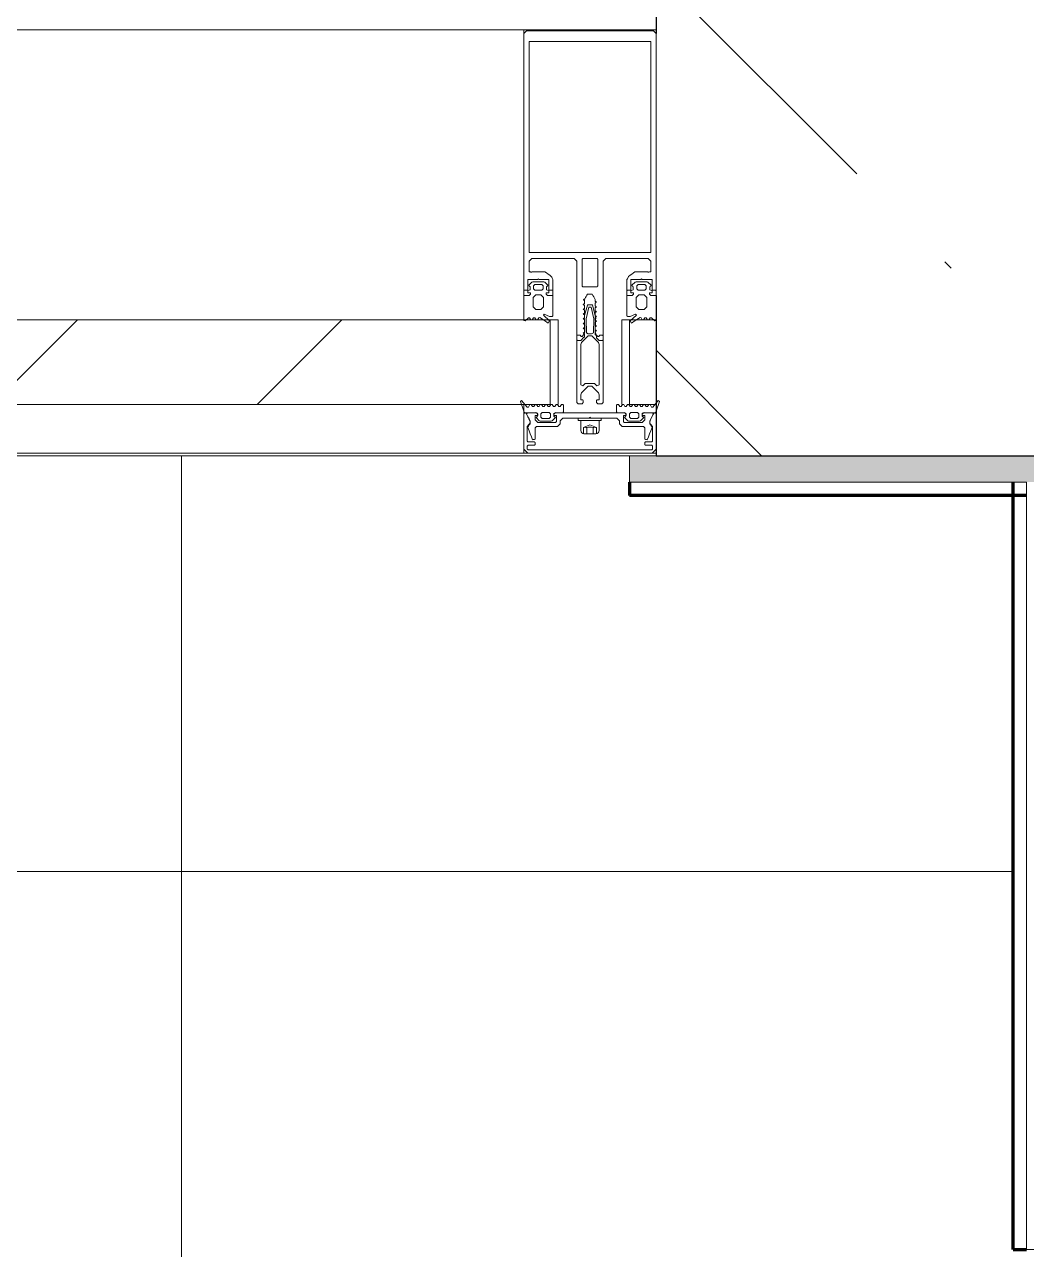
# Model space of a CAD drawing. Header units: millimetres. Extents: x -4370 to 196781, y -4577 to 61202.
# Drawn here: x 87111.3 to 87490, y 39475 to 39938 of the extents above; entities that cross this region are included whole.
import ezdxf

# ---------------------------------------------------------------- set-up
doc = ezdxf.new("R2010")
doc.units = ezdxf.units.MM
for name, color, linetype, lineweight in [('A-FLOR-____-OTLN', 192, 'Continuous', 9), ('A-FLOR-____-PATT', 8, 'Continuous', 9), ('A-GLAZ-CURT-MCUT', 52, 'Continuous', 9), ('A-GLAZ-CURT-OTLN', 52, 'Continuous', 9), ('A-GLAZ-CWMG-MCUT', 51, 'Continuous', 9), ('A-GLAZ-CWMG-OTLN', 51, 'Continuous', 9), ('A-WALL-____-MCUT', 113, 'Continuous', 9), ('A-WALL-____-PATT', 111, 'Continuous', 9), ('G-XREF-____-OTLN', 8, 'Continuous', 9), ('I-WALL-____-OTLN', 2, 'Continuous', 9), ('S-COLS-____-MCUT', 52, 'Continuous', 9), ('S-COLS-____-OTLN', 52, 'Continuous', 9)]:
    doc.layers.add(name, color=color, linetype=linetype, lineweight=lineweight)

# ---------------------------------------------------------------- blocks, each defined once
blk = doc.blocks.new('Системная панель - Стекло - 32мм-37074446-О_АИ_ПП_0_000_Целиком')
at = {"layer": 'A-GLAZ-CURT-OTLN', "lineweight": 5}
h = blk.add_hatch(dxfattribs=at)
h.set_pattern_fill('FP_12', color=256, style=0, pattern_type=2)
h.set_pattern_definition([(45, (-86775, -39710.4), (-282.8427, 282.8427), [200, -600]), (45, (-86975, -39810.4), (-282.8427, 282.8427), [600, -200]), (45, (-86575, -39910.4), (-282.8427, 282.8427), [200, -600])])
h.paths.add_polyline_path([(635, -16), (635, 16), (-635, 16), (-635, -16), (390.54, -16)])
at = {"layer": 'A-GLAZ-CURT-MCUT', "color": 90}
for p, q in [((635, 16), (-635, 16)), ((635, -16), (635, 16)), ((-635, -16), (635, -16))]:
    blk.add_line(p, q, dxfattribs=at)
blk = doc.blocks.new('Прямоугольный импост - 160_dwg-17677010-О_АИ_ПП_0_000_Целиком')
at = {"layer": 'G-XREF-____-OTLN', "color": 10, "lineweight": 5}
for p, q in [((227998.74, 194628.53), (227999.06, 194628.38)), ((228024.52, 194628.53), (228024.2, 194628.38)), ((228010.4, 194620.47), (228010.4, 194622.79)), ((228012.85, 194620.47), (228012.85, 194622.79)), ((228009.37, 194620.47), (228013.89, 194620.47))]:
    blk.add_line(p, q, dxfattribs=at)
at = {"layer": 'G-XREF-____-OTLN', "color": 10, "lineweight": 5, "flags": 128}
for points in [[(227987.63, 194772.72), (227987.38, 194772.47), (227987.13, 194772.22), (227986.88, 194771.97), (227986.63, 194771.72)], [(227986.63, 194771.72), (227986.63, 194746.97), (227986.63, 194722.22), (227986.63, 194697.47), (227986.63, 194672.72)], [(228035.63, 194772.72), (228023.63, 194772.72), (228011.63, 194772.72), (227999.63, 194772.72), (227987.63, 194772.72)], [(228036.63, 194771.72), (228036.38, 194771.97), (228036.13, 194772.22), (228035.88, 194772.47), (228035.63, 194772.72)], [(228036.63, 194672.72), (228036.63, 194697.47), (228036.63, 194722.22), (228036.63, 194746.97), (228036.63, 194771.72)], [(227988.63, 194689.02), (227988.63, 194708.94), (227988.63, 194728.87), (227988.63, 194748.79), (227988.63, 194768.72)], [(227988.63, 194768.72), (228000.13, 194768.72), (228011.63, 194768.72), (228023.13, 194768.72), (228034.63, 194768.72)], [(228034.63, 194768.72), (228034.63, 194748.79), (228034.63, 194728.87), (228034.63, 194708.94), (228034.63, 194689.02)], [(228034.63, 194689.02), (228023.13, 194689.02), (228011.63, 194689.02), (228000.13, 194689.02), (227988.63, 194689.02)], [(227988.63, 194685.72), (227988.88, 194685.97), (227989.13, 194686.22), (227989.38, 194686.47), (227989.63, 194686.72)], [(227988.63, 194681.72), (227988.63, 194682.72), (227988.63, 194683.72), (227988.63, 194684.72), (227988.63, 194685.72)], [(227989.63, 194686.72), (227993.63, 194686.72), (227997.63, 194686.72), (228001.63, 194686.72), (228005.63, 194686.72)], [(228005.63, 194686.72), (228005.88, 194686.47), (228006.13, 194686.22), (228006.38, 194685.97), (228006.63, 194685.72)], [(228006.63, 194685.72), (228006.63, 194678.29), (228006.63, 194670.87), (228006.63, 194663.44), (228006.63, 194656.02)], [(228008.63, 194686.42), (228008.7, 194686.49), (228008.78, 194686.57), (228008.85, 194686.64), (228008.93, 194686.72)], [(228008.63, 194676.32), (228008.63, 194678.84), (228008.63, 194681.37), (228008.63, 194683.89), (228008.63, 194686.42)], [(228008.93, 194686.72), (228010.28, 194686.72), (228011.63, 194686.72), (228012.98, 194686.72), (228014.33, 194686.72)], [(228014.33, 194686.72), (228014.4, 194686.64), (228014.48, 194686.57), (228014.55, 194686.49), (228014.63, 194686.42)], [(228014.63, 194686.42), (228014.63, 194683.89), (228014.63, 194681.37), (228014.63, 194678.84), (228014.63, 194676.32)], [(228016.63, 194685.72), (228016.88, 194685.97), (228017.13, 194686.22), (228017.38, 194686.47), (228017.63, 194686.72)], [(228016.63, 194656.02), (228016.63, 194663.44), (228016.63, 194670.87), (228016.63, 194678.29), (228016.63, 194685.72)], [(228017.63, 194686.72), (228021.63, 194686.72), (228025.63, 194686.72), (228029.63, 194686.72), (228033.63, 194686.72)], [(228033.63, 194686.72), (228033.88, 194686.47), (228034.13, 194686.22), (228034.38, 194685.97), (228034.63, 194685.72)], [(228034.63, 194685.72), (228034.63, 194684.72), (228034.63, 194683.72), (228034.63, 194682.72), (228034.63, 194681.72)], [(227988.13, 194673.72), (227988.13, 194674.97), (227988.13, 194676.22), (227988.13, 194677.47), (227988.13, 194678.72)], [(227988.13, 194678.72), (227989.05, 194678.72), (227989.98, 194678.72), (227990.9, 194678.72), (227991.83, 194678.72)], [(227989.59, 194681.53), (227989.35, 194681.58), (227989.11, 194681.62), (227988.87, 194681.67), (227988.63, 194681.72)], [(227989.87, 194681.72), (227989.8, 194681.67), (227989.73, 194681.62), (227989.66, 194681.58), (227989.59, 194681.53)], [(227994.43, 194681.72), (227993.29, 194681.72), (227992.15, 194681.72), (227991.01, 194681.72), (227989.87, 194681.72)], [(227991.83, 194678.72), (227991.9, 194678.79), (227991.98, 194678.87), (227992.05, 194678.94), (227992.13, 194679.02)], [(227992.13, 194679.02), (227992.2, 194678.94), (227992.28, 194678.87), (227992.35, 194678.79), (227992.43, 194678.72)], [(227992.43, 194678.72), (227993.35, 194678.72), (227994.28, 194678.72), (227995.2, 194678.72), (227996.13, 194678.72)], [(227994.61, 194681.66), (227994.56, 194681.67), (227994.52, 194681.69), (227994.48, 194681.7), (227994.43, 194681.72)], [(227997.01, 194679.91), (227996.41, 194680.35), (227995.81, 194680.79), (227995.21, 194681.22), (227994.61, 194681.66)], [(227996.13, 194678.72), (227996.13, 194677.47), (227996.13, 194676.22), (227996.13, 194674.97), (227996.13, 194673.72)], [(227997.63, 194678.7), (227997.47, 194679), (227997.32, 194679.31), (227997.17, 194679.61), (227997.01, 194679.91)], [(227997.63, 194672.72), (227997.63, 194674.21), (227997.63, 194675.71), (227997.63, 194677.2), (227997.63, 194678.7)], [(228026.25, 194679.91), (228026.09, 194679.61), (228025.94, 194679.31), (228025.78, 194679), (228025.63, 194678.7)], [(228025.63, 194678.7), (228025.63, 194677.2), (228025.63, 194675.71), (228025.63, 194674.21), (228025.63, 194672.72)], [(228028.65, 194681.66), (228028.05, 194681.22), (228027.45, 194680.79), (228026.85, 194680.35), (228026.25, 194679.91)], [(228027.13, 194673.72), (228027.13, 194674.97), (228027.13, 194676.22), (228027.13, 194677.47), (228027.13, 194678.72)], [(228027.13, 194678.72), (228028.05, 194678.72), (228028.98, 194678.72), (228029.9, 194678.72), (228030.83, 194678.72)], [(228028.83, 194681.72), (228028.78, 194681.7), (228028.74, 194681.69), (228028.69, 194681.67), (228028.65, 194681.66)], [(228033.39, 194681.72), (228032.25, 194681.72), (228031.11, 194681.72), (228029.97, 194681.72), (228028.83, 194681.72)], [(228030.83, 194678.72), (228030.9, 194678.79), (228030.98, 194678.87), (228031.05, 194678.94), (228031.13, 194679.02)], [(228031.13, 194679.02), (228031.2, 194678.94), (228031.28, 194678.87), (228031.35, 194678.79), (228031.43, 194678.72)], [(228031.43, 194678.72), (228032.35, 194678.72), (228033.28, 194678.72), (228034.2, 194678.72), (228035.13, 194678.72)], [(228033.67, 194681.53), (228033.6, 194681.58), (228033.53, 194681.62), (228033.46, 194681.67), (228033.39, 194681.72)], [(228034.63, 194681.72), (228034.39, 194681.67), (228034.15, 194681.62), (228033.91, 194681.58), (228033.67, 194681.53)], [(228035.13, 194678.72), (228035.13, 194677.47), (228035.13, 194676.22), (228035.13, 194674.97), (228035.13, 194673.72)], [(227989.13, 194673.72), (227988.88, 194673.72), (227988.63, 194673.72), (227988.38, 194673.72), (227988.13, 194673.72)], [(227988.63, 194672.72), (227988.75, 194672.84), (227988.88, 194672.97), (227989, 194673.09), (227989.13, 194673.22)], [(227989.13, 194673.22), (227989.13, 194673.34), (227989.13, 194673.47), (227989.13, 194673.59), (227989.13, 194673.72)], [(227996.13, 194673.72), (227995.88, 194673.72), (227995.63, 194673.72), (227995.38, 194673.72), (227995.13, 194673.72)], [(227995.13, 194673.72), (227995.13, 194673.59), (227995.13, 194673.47), (227995.13, 194673.34), (227995.13, 194673.22)], [(227995.13, 194673.22), (227995.25, 194673.09), (227995.38, 194672.97), (227995.5, 194672.84), (227995.63, 194672.72)], [(228008.93, 194676.02), (228008.85, 194676.09), (228008.78, 194676.17), (228008.7, 194676.24), (228008.63, 194676.32)], [(228014.33, 194676.02), (228012.98, 194676.02), (228011.63, 194676.02), (228010.28, 194676.02), (228008.93, 194676.02)], [(228009.76, 194671.48), (228010.01, 194671.91), (228010.26, 194672.35), (228010.51, 194672.78), (228010.76, 194673.22)], [(228010.76, 194673.22), (228011.2, 194673.22), (228011.63, 194673.22), (228012.06, 194673.22), (228012.5, 194673.22)], [(228012.5, 194673.22), (228012.78, 194672.72), (228013.06, 194672.23), (228013.35, 194671.74), (228013.63, 194671.25)], [(228014.63, 194676.32), (228014.55, 194676.24), (228014.48, 194676.17), (228014.4, 194676.09), (228014.33, 194676.02)], [(228028.13, 194673.72), (228027.88, 194673.72), (228027.63, 194673.72), (228027.38, 194673.72), (228027.13, 194673.72)], [(228027.63, 194672.72), (228027.75, 194672.84), (228027.88, 194672.97), (228028, 194673.09), (228028.13, 194673.22)], [(228028.13, 194673.22), (228028.13, 194673.34), (228028.13, 194673.47), (228028.13, 194673.59), (228028.13, 194673.72)], [(228035.13, 194673.72), (228034.88, 194673.72), (228034.63, 194673.72), (228034.38, 194673.72), (228034.13, 194673.72)], [(228034.13, 194673.72), (228034.13, 194673.59), (228034.13, 194673.47), (228034.13, 194673.34), (228034.13, 194673.22)], [(228034.13, 194673.22), (228034.25, 194673.09), (228034.38, 194672.97), (228034.5, 194672.84), (228034.63, 194672.72)], [(227986.63, 194672.72), (227987.13, 194672.72), (227987.63, 194672.72), (227988.13, 194672.72), (227988.63, 194672.72)], [(227995.63, 194672.72), (227996.13, 194672.72), (227996.63, 194672.72), (227997.13, 194672.72), (227997.63, 194672.72)], [(228009.13, 194671.12), (228009.29, 194671.21), (228009.45, 194671.3), (228009.6, 194671.39), (228009.76, 194671.48)], [(228009.63, 194670.83), (228009.5, 194670.9), (228009.38, 194670.97), (228009.25, 194671.04), (228009.13, 194671.12)], [(228009.13, 194669.32), (228009.25, 194669.39), (228009.38, 194669.46), (228009.5, 194669.53), (228009.63, 194669.6)], [(228009.63, 194669.03), (228009.5, 194669.1), (228009.38, 194669.17), (228009.25, 194669.24), (228009.13, 194669.32)], [(228009.63, 194669.6), (228009.63, 194669.91), (228009.63, 194670.22), (228009.63, 194670.52), (228009.63, 194670.83)], [(228009.63, 194667.8), (228009.63, 194668.11), (228009.63, 194668.42), (228009.63, 194668.72), (228009.63, 194669.03)], [(228013.63, 194671.25), (228013.63, 194671.07), (228013.63, 194670.88), (228013.63, 194670.69), (228013.63, 194670.5)], [(228013.63, 194670.5), (228013.75, 194670.43), (228013.88, 194670.36), (228014, 194670.29), (228014.13, 194670.22)], [(228014.13, 194670.22), (228014, 194670.14), (228013.88, 194670.07), (228013.75, 194670), (228013.63, 194669.93)], [(228013.63, 194669.93), (228013.63, 194669.62), (228013.63, 194669.32), (228013.63, 194669.01), (228013.63, 194668.7)], [(228013.63, 194668.7), (228013.75, 194668.63), (228013.88, 194668.56), (228014, 194668.49), (228014.13, 194668.42)], [(228014.13, 194668.42), (228014, 194668.34), (228013.88, 194668.27), (228013.75, 194668.2), (228013.63, 194668.13)], [(228025.63, 194672.72), (228026.13, 194672.72), (228026.63, 194672.72), (228027.13, 194672.72), (228027.63, 194672.72)], [(228034.63, 194672.72), (228035.13, 194672.72), (228035.63, 194672.72), (228036.13, 194672.72), (228036.63, 194672.72)], [(228009.13, 194667.52), (228009.25, 194667.59), (228009.38, 194667.66), (228009.5, 194667.73), (228009.63, 194667.8)], [(228009.63, 194667.23), (228009.5, 194667.3), (228009.38, 194667.37), (228009.25, 194667.44), (228009.13, 194667.52)], [(228009.13, 194665.72), (228009.25, 194665.79), (228009.38, 194665.86), (228009.5, 194665.93), (228009.63, 194666)], [(228009.63, 194665.43), (228009.5, 194665.5), (228009.38, 194665.57), (228009.25, 194665.64), (228009.13, 194665.72)], [(228009.13, 194663.92), (228009.25, 194663.99), (228009.38, 194664.06), (228009.5, 194664.13), (228009.63, 194664.2)], [(228009.63, 194663.63), (228009.5, 194663.7), (228009.38, 194663.77), (228009.25, 194663.84), (228009.13, 194663.92)], [(228009.63, 194666), (228009.63, 194666.31), (228009.63, 194666.62), (228009.63, 194666.92), (228009.63, 194667.23)], [(228009.63, 194664.2), (228009.63, 194664.51), (228009.63, 194664.82), (228009.63, 194665.12), (228009.63, 194665.43)], [(228009.63, 194662.4), (228009.63, 194662.71), (228009.63, 194663.02), (228009.63, 194663.32), (228009.63, 194663.63)], [(228013.63, 194668.13), (228013.63, 194667.82), (228013.63, 194667.52), (228013.63, 194667.21), (228013.63, 194666.9)], [(228013.63, 194666.9), (228013.75, 194666.83), (228013.88, 194666.76), (228014, 194666.69), (228014.13, 194666.62)], [(228014.13, 194666.62), (228014, 194666.54), (228013.88, 194666.47), (228013.75, 194666.4), (228013.63, 194666.33)], [(228013.63, 194666.33), (228013.63, 194666.02), (228013.63, 194665.72), (228013.63, 194665.41), (228013.63, 194665.1)], [(228013.63, 194665.1), (228013.75, 194665.03), (228013.88, 194664.96), (228014, 194664.89), (228014.13, 194664.82)], [(228014.13, 194664.82), (228014, 194664.74), (228013.88, 194664.67), (228013.75, 194664.6), (228013.63, 194664.53)], [(228013.63, 194664.53), (228013.63, 194664.22), (228013.63, 194663.92), (228013.63, 194663.61), (228013.63, 194663.3)], [(227999.63, 194631.55), (227999.63, 194663.55), (227986.63, 194663.55)], [(228009.13, 194662.12), (228009.25, 194662.19), (228009.38, 194662.26), (228009.5, 194662.33), (228009.63, 194662.4)], [(228009.63, 194661.83), (228009.5, 194661.9), (228009.38, 194661.97), (228009.25, 194662.04), (228009.13, 194662.12)], [(228009.13, 194660.32), (228009.25, 194660.39), (228009.38, 194660.46), (228009.5, 194660.53), (228009.63, 194660.6)], [(228009.63, 194660.03), (228009.5, 194660.1), (228009.38, 194660.17), (228009.25, 194660.24), (228009.13, 194660.32)], [(228009.63, 194660.6), (228009.63, 194660.91), (228009.63, 194661.22), (228009.63, 194661.52), (228009.63, 194661.83)], [(228009.63, 194658.8), (228009.63, 194659.11), (228009.63, 194659.42), (228009.63, 194659.72), (228009.63, 194660.03)], [(228013.63, 194663.3), (228013.75, 194663.23), (228013.88, 194663.16), (228014, 194663.09), (228014.13, 194663.02)], [(228014.13, 194663.02), (228014, 194662.94), (228013.88, 194662.87), (228013.75, 194662.8), (228013.63, 194662.73)], [(228013.63, 194662.73), (228013.63, 194662.42), (228013.63, 194662.12), (228013.63, 194661.81), (228013.63, 194661.5)], [(228013.63, 194661.5), (228013.75, 194661.43), (228013.88, 194661.36), (228014, 194661.29), (228014.13, 194661.22)], [(228014.13, 194661.22), (228014, 194661.14), (228013.88, 194661.07), (228013.75, 194661), (228013.63, 194660.93)], [(228013.63, 194660.93), (228013.63, 194660.62), (228013.63, 194660.32), (228013.63, 194660.01), (228013.63, 194659.7)], [(228013.63, 194659.7), (228013.75, 194659.63), (228013.88, 194659.56), (228014, 194659.49), (228014.13, 194659.42)], [(228014.13, 194659.42), (228014, 194659.34), (228013.88, 194659.27), (228013.75, 194659.2), (228013.63, 194659.13)], [(228013.63, 194659.13), (228013.63, 194658.82), (228013.63, 194658.52), (228013.63, 194658.21), (228013.63, 194657.9)], [(228036.65, 194663.55), (228023.63, 194663.55), (228023.63, 194631.55)], [(228006.63, 194656.02), (228006.7, 194655.94), (228006.78, 194655.87), (228006.85, 194655.79), (228006.93, 194655.72)], [(228006.93, 194655.72), (228007.23, 194655.72), (228007.53, 194655.72), (228007.83, 194655.72), (228008.13, 194655.72)], [(228008.13, 194655.72), (228008.38, 194655.97), (228008.63, 194656.22), (228008.88, 194656.47), (228009.13, 194656.72)], [(228009.13, 194658.52), (228009.25, 194658.59), (228009.38, 194658.66), (228009.5, 194658.73), (228009.63, 194658.8)], [(228009.63, 194658.23), (228009.5, 194658.3), (228009.38, 194658.37), (228009.25, 194658.44), (228009.13, 194658.52)], [(228009.13, 194656.72), (228009.25, 194656.79), (228009.38, 194656.86), (228009.5, 194656.93), (228009.63, 194657)], [(228009.63, 194657), (228009.63, 194657.31), (228009.63, 194657.62), (228009.63, 194657.92), (228009.63, 194658.23)], [(228013.63, 194657.9), (228013.75, 194657.83), (228013.88, 194657.76), (228014, 194657.69), (228014.13, 194657.62)], [(228014.13, 194657.62), (228014.13, 194657.39), (228014.13, 194657.17), (228014.13, 194656.94), (228014.13, 194656.72)], [(228014.13, 194656.72), (228014.38, 194656.47), (228014.63, 194656.22), (228014.88, 194655.97), (228015.13, 194655.72)], [(228015.13, 194655.72), (228015.43, 194655.72), (228015.73, 194655.72), (228016.03, 194655.72), (228016.33, 194655.72)], [(228016.33, 194655.72), (228016.4, 194655.79), (228016.48, 194655.87), (228016.55, 194655.94), (228016.63, 194656.02)], [(227989.38, 194631.55), (227988.86, 194631.51), (227988.4, 194630.55), (227987.86, 194630.54), (227985.82, 194633.01), (227985.39, 194632.59), (227986.63, 194628.94), (227986.63, 194628.78), (227987.03, 194628.38), (227990.8, 194628.38), (227991.12, 194628.53), (227991.83, 194628.28), (227991.83, 194627.08), (227991.63, 194626.88), (227991.43, 194626.88), (227991.29, 194626.54), (227992.5, 194625.32), (227992.85, 194625.18), (227997, 194625.18), (227997.36, 194625.32), (227998.57, 194626.54), (227998.43, 194626.88), (227998.23, 194626.88), (227998.03, 194627.08), (227998.03, 194628.28)], [(228001.33, 194628.38), (228001.63, 194628.68), (228001.63, 194631.08), (228001.58, 194631.25), (228001.38, 194631.55), (228000.88, 194631.55), (228000.38, 194630.81), (227999.88, 194630.81), (227999.38, 194631.55), (227998.88, 194631.55), (227998.38, 194630.81), (227997.88, 194630.81), (227997.38, 194631.55), (227996.88, 194631.55), (227996.38, 194630.81), (227995.88, 194630.81), (227995.38, 194631.55), (227994.88, 194631.55), (227994.38, 194630.81), (227993.88, 194630.81), (227993.38, 194631.55), (227992.88, 194631.55), (227992.38, 194630.81), (227991.88, 194630.81), (227991.38, 194631.55), (227990.88, 194631.55), (227990.38, 194630.81), (227989.88, 194630.81), (227989.38, 194631.55)], [(228021.93, 194628.38), (228021.63, 194628.68), (228021.63, 194631.08), (228021.68, 194631.25), (228021.88, 194631.55), (228022.38, 194631.55), (228022.88, 194630.81), (228023.38, 194630.81), (228023.88, 194631.55), (228024.38, 194631.55), (228024.88, 194630.81), (228025.38, 194630.81), (228025.88, 194631.55), (228026.38, 194631.55), (228026.88, 194630.81), (228027.38, 194630.81), (228027.88, 194631.55), (228028.38, 194631.55), (228028.88, 194630.81), (228029.38, 194630.81), (228029.88, 194631.55), (228030.38, 194631.55), (228030.88, 194630.81), (228031.38, 194630.81), (228031.88, 194631.55), (228032.38, 194631.55), (228032.88, 194630.81), (228033.38, 194630.81), (228033.88, 194631.55)], [(228033.88, 194631.55), (228034.4, 194631.51), (228034.86, 194630.55), (228035.39, 194630.54), (228037.44, 194633.01), (228037.87, 194632.59), (228036.63, 194628.94), (228036.63, 194628.78), (228036.23, 194628.38), (228032.46, 194628.38), (228032.14, 194628.53), (228031.43, 194628.28), (228031.43, 194627.08), (228031.63, 194626.88), (228031.83, 194626.88), (228031.97, 194626.54), (228030.76, 194625.32), (228030.4, 194625.18), (228026.25, 194625.18), (228025.9, 194625.32), (228024.69, 194626.54), (228024.83, 194626.88), (228025.03, 194626.88), (228025.23, 194627.08), (228025.23, 194628.28)], [(227987.38, 194628.38), (227987.19, 194628.33), (227987.01, 194628.28), (227986.82, 194628.24), (227986.63, 194628.19)], [(227986.63, 194628.19), (227986.63, 194624.79), (227986.63, 194621.39), (227986.63, 194617.99), (227986.63, 194614.59)], [(227989.04, 194625.27), (227988.62, 194626.04), (227988.21, 194626.82), (227987.8, 194627.6), (227987.38, 194628.38)], [(227987.93, 194628.38), (227987.86, 194628.27), (227987.79, 194628.16), (227987.73, 194628.06), (227987.66, 194627.95)], [(227987.66, 194627.95), (227988.01, 194627.22), (227988.35, 194626.48), (227988.7, 194625.75), (227989.05, 194625.02)], [(227991.43, 194628.38), (227990.55, 194628.38), (227989.68, 194628.38), (227988.8, 194628.38), (227987.93, 194628.38)], [(227990.93, 194625.68), (227990.93, 194626.1), (227990.93, 194626.53), (227990.93, 194626.95), (227990.93, 194627.38)], [(227990.93, 194627.38), (227991.18, 194627.38), (227991.43, 194627.38), (227991.68, 194627.38), (227991.93, 194627.38)], [(227991.93, 194627.88), (227991.8, 194628), (227991.68, 194628.13), (227991.55, 194628.25), (227991.43, 194628.38)], [(227991.93, 194627.38), (227991.93, 194627.5), (227991.93, 194627.63), (227991.93, 194627.75), (227991.93, 194627.88)], [(227998.43, 194628.38), (227998.3, 194628.25), (227998.18, 194628.13), (227998.05, 194628), (227997.93, 194627.88)], [(227997.93, 194627.88), (227997.93, 194627.75), (227997.93, 194627.63), (227997.93, 194627.5), (227997.93, 194627.38)], [(227997.93, 194627.38), (227998.18, 194627.38), (227998.43, 194627.38), (227998.68, 194627.38), (227998.93, 194627.38)], [(228024.83, 194628.38), (228018.23, 194628.38), (228011.63, 194628.38), (228005.03, 194628.38), (227998.43, 194628.38)], [(227998.93, 194627.38), (227998.93, 194626.78), (227998.93, 194626.18), (227998.93, 194625.58), (227998.93, 194624.98)], [(228011.33, 194626.38), (228011.4, 194626.45), (228011.48, 194626.53), (228011.55, 194626.6), (228011.63, 194626.68)], [(228011.63, 194626.68), (228011.7, 194626.6), (228011.78, 194626.53), (228011.85, 194626.45), (228011.93, 194626.38)], [(228024.33, 194624.98), (228024.33, 194625.58), (228024.33, 194626.18), (228024.33, 194626.78), (228024.33, 194627.38)], [(228024.33, 194627.38), (228024.58, 194627.38), (228024.83, 194627.38), (228025.08, 194627.38), (228025.33, 194627.38)], [(228025.33, 194627.88), (228025.2, 194628), (228025.08, 194628.13), (228024.95, 194628.25), (228024.83, 194628.38)], [(228025.33, 194627.38), (228025.33, 194627.5), (228025.33, 194627.63), (228025.33, 194627.75), (228025.33, 194627.88)], [(228031.83, 194628.38), (228031.7, 194628.25), (228031.58, 194628.13), (228031.45, 194628), (228031.33, 194627.88)], [(228031.33, 194627.88), (228031.33, 194627.75), (228031.33, 194627.63), (228031.33, 194627.5), (228031.33, 194627.38)], [(228031.33, 194627.38), (228031.58, 194627.38), (228031.83, 194627.38), (228032.08, 194627.38), (228032.33, 194627.38)], [(228035.33, 194628.38), (228034.45, 194628.38), (228033.58, 194628.38), (228032.7, 194628.38), (228031.83, 194628.38)], [(228032.33, 194627.38), (228032.33, 194626.95), (228032.33, 194626.53), (228032.33, 194626.1), (228032.33, 194625.68)], [(228034.21, 194625.02), (228034.56, 194625.75), (228034.9, 194626.48), (228035.25, 194627.22), (228035.6, 194627.95)], [(228035.88, 194628.38), (228035.46, 194627.6), (228035.05, 194626.82), (228034.64, 194626.04), (228034.22, 194625.27)], [(228035.6, 194627.95), (228035.53, 194628.06), (228035.46, 194628.16), (228035.4, 194628.27), (228035.33, 194628.38)], [(228036.63, 194628.19), (228036.44, 194628.24), (228036.25, 194628.28), (228036.06, 194628.33), (228035.88, 194628.38)], [(228036.63, 194614.59), (228036.63, 194617.99), (228036.63, 194621.39), (228036.63, 194624.79), (228036.63, 194628.19)], [(227987.93, 194623.19), (227988.18, 194623.48), (227988.43, 194623.78), (227988.69, 194624.08), (227988.94, 194624.37)], [(227987.93, 194617.69), (227987.93, 194619.06), (227987.93, 194620.44), (227987.93, 194621.81), (227987.93, 194623.19)], [(227988.18, 194623.05), (227988.17, 194622.98), (227988.17, 194622.91), (227988.16, 194622.84), (227988.15, 194622.77)], [(227988.15, 194622.77), (227988.6, 194621.62), (227989.06, 194620.48), (227989.51, 194619.34), (227989.96, 194618.19)], [(227988.99, 194624.23), (227988.79, 194623.93), (227988.59, 194623.64), (227988.38, 194623.34), (227988.18, 194623.05)], [(227988.94, 194624.37), (227988.96, 194624.59), (227988.99, 194624.82), (227989.01, 194625.04), (227989.04, 194625.27)], [(227989.05, 194625.02), (227989.04, 194624.82), (227989.02, 194624.62), (227989, 194624.42), (227988.99, 194624.23)], [(227991.93, 194624.68), (227991.68, 194624.93), (227991.43, 194625.18), (227991.18, 194625.43), (227990.93, 194625.68)], [(227990.93, 194622.68), (227991.05, 194622.8), (227991.18, 194622.93), (227991.3, 194623.05), (227991.43, 194623.18)], [(227990.93, 194618.38), (227990.93, 194619.45), (227990.93, 194620.53), (227990.93, 194621.6), (227990.93, 194622.68)], [(227991.43, 194623.18), (227993.43, 194623.18), (227995.43, 194623.18), (227997.43, 194623.18), (227999.43, 194623.18)], [(227998.63, 194624.68), (227996.95, 194624.68), (227995.28, 194624.68), (227993.6, 194624.68), (227991.93, 194624.68)], [(227998.93, 194624.98), (227998.85, 194624.9), (227998.78, 194624.83), (227998.7, 194624.75), (227998.63, 194624.68)], [(227999.43, 194623.18), (227999.68, 194623.43), (227999.93, 194623.68), (228000.18, 194623.93), (228000.43, 194624.18)], [(228000.43, 194625.38), (228000.68, 194625.63), (228000.93, 194625.88), (228001.18, 194626.13), (228001.43, 194626.38)], [(228000.43, 194624.18), (228000.43, 194624.48), (228000.43, 194624.78), (228000.43, 194625.08), (228000.43, 194625.38)], [(228001.43, 194626.38), (228003.9, 194626.38), (228006.38, 194626.38), (228008.85, 194626.38), (228011.33, 194626.38)], [(228015.07, 194621.66), (228015.07, 194625.46), (228008.18, 194625.46), (228008.18, 194621.66)], [(228014.08, 194620.47), (228014.08, 194622.79), (228011.63, 194623.77), (228009.18, 194622.79), (228009.18, 194620.47)], [(228011.93, 194626.38), (228014.4, 194626.38), (228016.88, 194626.38), (228019.35, 194626.38), (228021.83, 194626.38)], [(228021.83, 194626.38), (228022.08, 194626.13), (228022.33, 194625.88), (228022.58, 194625.63), (228022.83, 194625.38)], [(228022.83, 194625.38), (228022.83, 194625.08), (228022.83, 194624.78), (228022.83, 194624.48), (228022.83, 194624.18)], [(228022.83, 194624.18), (228023.08, 194623.93), (228023.33, 194623.68), (228023.58, 194623.43), (228023.83, 194623.18)], [(228023.83, 194623.18), (228025.83, 194623.18), (228027.83, 194623.18), (228029.83, 194623.18), (228031.83, 194623.18)], [(228024.63, 194624.68), (228024.55, 194624.75), (228024.48, 194624.83), (228024.4, 194624.9), (228024.33, 194624.98)], [(228031.33, 194624.68), (228029.65, 194624.68), (228027.98, 194624.68), (228026.3, 194624.68), (228024.63, 194624.68)], [(228032.33, 194625.68), (228032.08, 194625.43), (228031.83, 194625.18), (228031.58, 194624.93), (228031.33, 194624.68)], [(228031.83, 194623.18), (228031.95, 194623.05), (228032.08, 194622.93), (228032.2, 194622.8), (228032.33, 194622.68)], [(228032.33, 194622.68), (228032.33, 194621.6), (228032.33, 194620.53), (228032.33, 194619.45), (228032.33, 194618.38)], [(228033.29, 194618.19), (228033.75, 194619.34), (228034.2, 194620.48), (228034.65, 194621.62), (228035.11, 194622.77)], [(228034.27, 194624.23), (228034.25, 194624.42), (228034.24, 194624.62), (228034.22, 194624.82), (228034.21, 194625.02)], [(228034.22, 194625.27), (228034.25, 194625.04), (228034.27, 194624.82), (228034.3, 194624.59), (228034.32, 194624.37)], [(228035.08, 194623.05), (228034.87, 194623.34), (228034.67, 194623.64), (228034.47, 194623.93), (228034.27, 194624.23)], [(228034.32, 194624.37), (228034.57, 194624.08), (228034.82, 194623.78), (228035.08, 194623.48), (228035.33, 194623.19)], [(228035.11, 194622.77), (228035.1, 194622.84), (228035.09, 194622.91), (228035.08, 194622.98), (228035.08, 194623.05)], [(228035.33, 194623.19), (228035.33, 194621.81), (228035.33, 194620.44), (228035.33, 194619.06), (228035.33, 194617.69)], [(227988.23, 194617.39), (227988.15, 194617.46), (227988.08, 194617.54), (227988, 194617.61), (227987.93, 194617.69)], [(227990.63, 194617.39), (227990.03, 194617.39), (227989.43, 194617.39), (227988.83, 194617.39), (227988.23, 194617.39)], [(227989.96, 194618.19), (227990.21, 194618.24), (227990.45, 194618.29), (227990.69, 194618.33), (227990.93, 194618.38)], [(227990.93, 194617.09), (227990.85, 194617.16), (227990.78, 194617.24), (227990.7, 194617.31), (227990.63, 194617.39)], [(228032.33, 194618.38), (228032.57, 194618.33), (228032.81, 194618.29), (228033.05, 194618.24), (228033.29, 194618.19)], [(228032.63, 194617.39), (228032.55, 194617.31), (228032.48, 194617.24), (228032.4, 194617.16), (228032.33, 194617.09)], [(228035.03, 194617.39), (228034.43, 194617.39), (228033.83, 194617.39), (228033.23, 194617.39), (228032.63, 194617.39)], [(228035.33, 194617.69), (228035.25, 194617.61), (228035.18, 194617.54), (228035.1, 194617.46), (228035.03, 194617.39)], [(227986.63, 194614.59), (227987, 194614.21), (227987.38, 194613.84), (227987.75, 194613.46), (227988.13, 194613.09)], [(227987.93, 194615.79), (227988, 194615.86), (227988.08, 194615.94), (227988.15, 194616.01), (227988.23, 194616.09)], [(227987.93, 194614.69), (227987.93, 194614.96), (227987.93, 194615.24), (227987.93, 194615.51), (227987.93, 194615.79)], [(227988.23, 194614.39), (227988.15, 194614.46), (227988.08, 194614.54), (227988, 194614.61), (227987.93, 194614.69)], [(227988.13, 194613.09), (227999.88, 194613.09), (228011.63, 194613.09), (228023.38, 194613.09), (228035.13, 194613.09)], [(227988.23, 194616.09), (227988.83, 194616.09), (227989.43, 194616.09), (227990.03, 194616.09), (227990.63, 194616.09)], [(228035.03, 194614.39), (228023.33, 194614.39), (228011.63, 194614.39), (227999.93, 194614.39), (227988.23, 194614.39)], [(227990.63, 194616.09), (227990.7, 194616.16), (227990.78, 194616.24), (227990.85, 194616.31), (227990.93, 194616.39)], [(227990.93, 194616.39), (227990.93, 194616.56), (227990.93, 194616.74), (227990.93, 194616.91), (227990.93, 194617.09)], [(228032.33, 194617.09), (228032.33, 194616.91), (228032.33, 194616.74), (228032.33, 194616.56), (228032.33, 194616.39)], [(228032.33, 194616.39), (228032.4, 194616.31), (228032.48, 194616.24), (228032.55, 194616.16), (228032.63, 194616.09)], [(228032.63, 194616.09), (228033.23, 194616.09), (228033.83, 194616.09), (228034.43, 194616.09), (228035.03, 194616.09)], [(228035.03, 194616.09), (228035.1, 194616.01), (228035.18, 194615.94), (228035.25, 194615.86), (228035.33, 194615.79)], [(228035.33, 194614.69), (228035.25, 194614.61), (228035.18, 194614.54), (228035.1, 194614.46), (228035.03, 194614.39)], [(228035.13, 194613.09), (228035.5, 194613.46), (228035.88, 194613.84), (228036.25, 194614.21), (228036.63, 194614.59)], [(228035.33, 194615.79), (228035.33, 194615.51), (228035.33, 194615.24), (228035.33, 194614.96), (228035.33, 194614.69)]]:
    blk.add_lwpolyline(points, dxfattribs=at)
for points in [[(227994.38, 194665.69), (227996.4, 194664.74), (227996.53, 194664.72), (227997.33, 194664.72), (227997.63, 194665.02), (227997.63, 194674.52), (227997.43, 194674.72), (227996.26, 194674.72), (227995.94, 194674.56), (227995.23, 194674.81), (227995.23, 194676.02), (227995.43, 194676.22), (227995.63, 194676.22), (227995.77, 194676.56), (227994.56, 194677.77), (227994.2, 194677.92), (227990.05, 194677.92), (227989.7, 194677.77), (227988.49, 194676.56), (227988.63, 194676.22), (227988.83, 194676.22), (227989.03, 194676.02), (227989.03, 194674.81), (227988.32, 194674.56), (227988, 194674.72), (227986.83, 194674.72), (227986.63, 194674.52), (227986.63, 194663.32), (227987.14, 194663.1), (227988.37, 194664.33), (227988.83, 194664.29), (227989.33, 194663.55), (227989.83, 194663.55), (227990.33, 194664.29), (227990.83, 194664.29), (227991.33, 194663.55), (227991.83, 194663.55), (227992.33, 194664.29), (227992.68, 194664.4), (227994.49, 194663.31), (227995.86, 194662.29), (227996.4, 194663.14), (227994.02, 194665.22)], [(228028.88, 194665.69), (228026.86, 194664.74), (228026.73, 194664.72), (228025.93, 194664.72), (228025.63, 194665.02), (228025.63, 194674.52), (228025.83, 194674.72), (228027, 194674.72), (228027.32, 194674.56), (228028.03, 194674.81), (228028.03, 194676.02), (228027.83, 194676.22), (228027.63, 194676.22), (228027.49, 194676.56), (228028.7, 194677.77), (228029.05, 194677.92), (228033.2, 194677.92), (228033.56, 194677.77), (228034.77, 194676.56), (228034.63, 194676.22), (228034.43, 194676.22), (228034.23, 194676.02), (228034.23, 194674.81), (228034.94, 194674.56), (228035.26, 194674.72), (228036.43, 194674.72), (228036.63, 194674.52), (228036.63, 194663.32), (228036.12, 194663.1), (228034.89, 194664.33), (228034.43, 194664.29), (228033.93, 194663.55), (228033.43, 194663.55), (228032.93, 194664.29), (228032.43, 194664.29), (228031.93, 194663.55), (228031.43, 194663.55), (228030.93, 194664.29), (228030.57, 194664.4), (228028.76, 194663.31), (228027.4, 194662.29), (228026.86, 194663.14), (228029.24, 194665.22)], [(227993.13, 194667.42), (227994.13, 194668.42), (227994.13, 194672.02), (227993.13, 194673.02), (227991.13, 194673.02), (227990.13, 194672.02), (227990.13, 194668.42), (227991.13, 194667.42)], [(227990.83, 194676.92), (227990.33, 194676.42), (227990.33, 194675.22), (227990.83, 194674.72), (227993.43, 194674.72), (227993.93, 194675.22), (227993.93, 194676.42), (227993.43, 194676.92)], [(227990.33, 194675.22), (227990.33, 194676.42), (227990.83, 194676.92), (227993.43, 194676.92), (227993.93, 194676.42), (227993.93, 194675.22), (227993.43, 194674.72), (227990.83, 194674.72)], [(228030.13, 194667.42), (228029.13, 194668.42), (228029.13, 194672.02), (228030.13, 194673.02), (228032.13, 194673.02), (228033.13, 194672.02), (228033.13, 194668.42), (228032.13, 194667.42)], [(228032.93, 194675.22), (228032.93, 194676.42), (228032.43, 194676.92), (228029.83, 194676.92), (228029.33, 194676.42), (228029.33, 194675.22), (228029.83, 194674.72), (228032.43, 194674.72)], [(228009.66, 194658.94), (228009.23, 194657.85), (228008.65, 194657.27), (228008.51, 194657.22), (228008.13, 194657.22), (228008.13, 194657.52), (228007.93, 194657.72), (228006.83, 194657.72), (228006.63, 194657.52), (228006.63, 194632.22), (228007.13, 194631.72), (228008.63, 194631.72), (228009.13, 194632.22), (228009.13, 194633.02), (228008.93, 194633.22), (228008.33, 194633.22), (228008.13, 194633.42), (228008.13, 194635.22), (228008.42, 194635.92), (228010.92, 194638.42), (228012.34, 194638.42), (228014.84, 194635.92), (228015.13, 194635.22), (228015.13, 194633.42), (228014.93, 194633.22), (228014.33, 194633.22), (228014.13, 194633.02), (228014.13, 194632.22), (228014.63, 194631.72), (228016.13, 194631.72), (228016.63, 194632.22), (228016.63, 194657.52), (228016.43, 194657.72), (228015.33, 194657.72), (228015.13, 194657.52), (228015.13, 194657.22), (228014.75, 194657.22), (228014.61, 194657.27), (228014.03, 194657.85), (228013.59, 194658.94), (228013.68, 194663.86), (228013.83, 194663.94), (228013.83, 194664.29), (228013.68, 194664.38), (228013.66, 194665.18), (228012.59, 194669.04), (228012.5, 194669.22), (228010.76, 194669.22), (228010.66, 194669.04), (228009.59, 194665.18), (228009.58, 194664.38), (228009.43, 194664.29), (228009.43, 194663.94), (228009.58, 194663.86)], [(228012.28, 194658.18), (228010.97, 194658.18), (228010.27, 194658.62), (228010.18, 194663.95), (228011.19, 194668.25), (228012.07, 194668.25), (228013.08, 194663.95), (228012.99, 194658.62)], [(228008.13, 194654.22), (228008.13, 194638.96), (228008.98, 194638.61), (228009.86, 194639.48), (228013.4, 194639.48), (228014.28, 194638.61), (228015.13, 194638.96), (228015.13, 194654.22), (228014.84, 194654.92), (228012.34, 194657.42), (228010.92, 194657.42), (228008.42, 194654.92)], [(227996.23, 194626.18), (227996.73, 194626.68), (227996.73, 194627.98), (227996.23, 194628.48), (227993.63, 194628.48), (227993.13, 194627.98), (227993.13, 194626.68), (227993.63, 194626.18)], [(228027.03, 194626.18), (228026.53, 194626.68), (228026.53, 194627.98), (228027.03, 194628.48), (228029.63, 194628.48), (228030.13, 194627.98), (228030.13, 194626.68), (228029.63, 194626.18)], [(228007.13, 194625.46), (228007.13, 194626.38), (228015.83, 194626.38), (228015.83, 194625.46)]]:
    blk.add_lwpolyline(points, close=True, dxfattribs=at)
at = {"layer": 'G-XREF-____-OTLN', "color": 10, "lineweight": 5}
for centre, radius, start, end in [((228009.79, 194621.24), 1.67, 68.4728, 111.5272), ((228011.63, 194617.74), 5.2, 76.3644, 103.6356), ((228013.47, 194621.24), 1.67, 68.4728, 111.5272), ((228009.37, 194621.66), 1.19, 180, 270), ((228013.89, 194621.66), 1.19, 270, 0)]:
    blk.add_arc(centre, radius, start, end, dxfattribs=at)
blk = doc.blocks.new('Прямоугольный импост - 32х50х160h-17679126-О_АИ_ПП_0_000_Целиком')
blk.add_blockref('Прямоугольный импост - 160_dwg-17677010-О_АИ_ПП_0_000_Целиком', (-228011.63, -194647.55))
blk = doc.blocks.new('Прямоугольный импост - Рядовой 50х160-37074451-О_АИ_ПП_0_000_Целиком')
at = {"layer": 'A-GLAZ-CWMG-MCUT', "color": 90}
for p, q in [((-50, 16), (-50, 34.4)), ((-50, 34.4), (-48.5, 34.4)), ((-1.5, 34.4), (0, 34.4)), ((0, 34.4), (0, 16)), ((-40, 16), (-50, 16)), ((-40, -16), (-40, 16)), ((0, 16), (-10, 16)), ((-10, 16), (-10, -16)), ((-50, -25.17), (-50, -16)), ((-50, -16), (-40, -16)), ((-10, -16), (0, -16)), ((0, -16), (0, -25.17)), ((-50, -125.6), (-50, -124.17)), ((0, -124.17), (0, -125.6)), ((0, -125.6), (-50, -125.6))]:
    blk.add_line(p, q, dxfattribs=at)
blk = doc.blocks.new('Прямоугольный импост - Рядовой 50х160-37054269-О_АИ_ПП_0_000_Целиком')
at = {"layer": 'A-GLAZ-CWMG-OTLN', "color": 10, "lineweight": 5}
for p, q in [((87300, 39936), (86250, 39936)), ((87300, 39776), (86250, 39776))]:
    blk.add_line(p, q, dxfattribs=at)
blk = doc.blocks.new('0083_СОШ675_АР_R22_rvt-1-О_АИ_ПП_0_000_Целиком')
at = {"layer": 'S-COLS-____-OTLN', "lineweight": 5}
h = blk.add_hatch(dxfattribs=at)
h.set_pattern_fill('FP_3', color=256, style=0, pattern_type=2)
h.set_pattern_definition([(135, (0, 0), (-142.5612, -142.5612), []), (135, (142.56, 0), (-142.5612, -142.5612), [252.016, -50.403, 3.353, -47.05])])
h.paths.add_polyline_path([(87349.98, 39775), (87849.98, 39775), (87849.98, 40475), (87349.98, 40475), (87349.98, 39784.3)])
at = {"layer": 'S-COLS-____-MCUT', "color": 130, "lineweight": 25}
for p, q in [((87349.98, 40475), (87349.98, 39934.57)), ((87349.98, 39835.57), (87349.98, 39775)), ((87349.98, 39775), (87849.98, 39775))]:
    blk.add_line(p, q, dxfattribs=at)
at = {"layer": 'A-GLAZ-CURT-OTLN', "color": 90, "lineweight": 9}
blk.add_blockref('Системная панель - Стекло - 32мм-37074446-О_АИ_ПП_0_000_Целиком', (86675, 39810.4), dxfattribs=at)
at = {"layer": 'A-GLAZ-CWMG-OTLN', "color": 90, "lineweight": 9}
for name, p in [('Прямоугольный импост - Рядовой 50х160-37054269-О_АИ_ПП_0_000_Целиком', (0, 0)), ('Прямоугольный импост - 32х50х160h-17679126-О_АИ_ПП_0_000_Целиком', (87325, 39810.4))]:
    blk.add_blockref(name, p, dxfattribs=at)
at = {"layer": 'A-GLAZ-CWMG-OTLN', "color": 90, "lineweight": 9, "extrusion": (0, 0, -1), "rotation": 180}
blk.add_blockref('Прямоугольный импост - Рядовой 50х160-37074451-О_АИ_ПП_0_000_Целиком', (-87350, 39810.4), dxfattribs=at)

msp = doc.modelspace()

# ---------------------------------------------------------------- hatches: boundary and pattern name
at = {"layer": 'A-FLOR-____-PATT'}
h = msp.add_hatch(dxfattribs=at)
h.set_pattern_fill('FP_141', color=256, style=0, pattern_type=2)
h.set_pattern_definition([(0, (91102.5, 49232.2), (0, 600), []), (90, (91102.5, 49232.2), (-600, 4e-14), [])])
h.paths.add_polyline_path([(90900, 39935.023044), (93149.978078, 39935.025277), (93149.978078, 39940.023044), (93140, 39940.023044), (93140, 41005.02363), (96725.000334, 41005.02363), (96725.000334, 43465.000586), (96735.000334, 43465.000586), (96734.978078, 45515.000586), (93609.978078, 45515.000586), (93609.978078, 45315), (93189.978078, 45315.933994), (93189.978078, 45954.999414), (93319.978078, 45955), (93319.978078, 47754.999414), (93189.978078, 47755.853695), (93189.978078, 47915), (92935, 47915), (92935, 47924.999414), (91835, 47924.999414), (91835, 47915), (91200, 47915), (91200, 48055), (91835, 48055), (91835, 48045), (92935, 48044.999414), (92935, 48055), (95810, 48055), (95810, 48115.214349), (95820, 48115.214349), (95820, 49215.214349), (95810, 49215.214349), (95810, 49285), (93189.978078, 49285), (93189.978078, 49425.214935), (93570, 49425), (93570, 49965.214935), (93189.978078, 49965.514669), (93189.978078, 50205.451505), (93199.978078, 50205.451505), (93199.978078, 51305.451505), (93189.978078, 51305.451505), (93189.978078, 58260.000586), (93144.978078, 58260.000586), (93144.978078, 58265.000586), (93139.978078, 58265.000586), (93139.978078, 58765.000586), (91840.225239, 58765.000586), (91840.225239, 58975), (87875, 58975), (87875, 58250), (87324.978078, 58250), (87324.978078, 58975), (85349.978078, 58975), (85349.978078, 51885), (85759.978078, 51885), (85759.978078, 51465), (85349.978078, 51465), (85349.978078, 45735), (85759.978078, 45735), (85759.978078, 45315), (85349.978078, 45315), (85349.978078, 39935.999414), (87349.978078, 39935.999414), (87349.978078, 39939.998242), (87340, 39939.998242), (87340, 40485.000586), (87860, 40484.085292), (87860, 39940.023044), (87850, 39940.023044), (87850, 39935.023044), (90791.235027, 39935.023044)])
h.paths.add_polyline_path([(89993.384824, 47889.999414), (89913.384824, 47889.999414), (89913.384824, 47969.999414), (89993.384824, 47969.999414), (89993.384824, 47924.999414)])
h.paths.add_polyline_path([(89993.384824, 48049.999414), (89913.384824, 48049.999414), (89913.384824, 48129.999414), (89993.384824, 48129.999414), (89993.384824, 48055)])
h.paths.add_polyline_path([(89993.384824, 48209.999414), (89913.384824, 48209.999414), (89913.384824, 48289.999414), (89993.384824, 48289.999414)])
h.paths.add_polyline_path([(89993.384824, 48369.999414), (89913.384824, 48369.999414), (89913.384824, 48449.999414), (89993.384824, 48449.999414)])
h.paths.add_polyline_path([(89913.384824, 48529.999414), (89913.384824, 48609.999414), (89993.384824, 48609.999414), (89993.384824, 48529.999414)])
h.paths.add_polyline_path([(89993.384824, 48689.999414), (89913.384824, 48689.999414), (89913.384824, 48769.999414), (89993.384824, 48769.999414)])
h.paths.add_polyline_path([(89913.384824, 48849.999414), (89913.384824, 48929.999414), (89993.384824, 48929.999414), (89993.384824, 48849.999414), (89928.566284, 48849.999414)])
h.paths.add_polyline_path([(89913.384824, 49009.999414), (89913.384824, 49089.999414), (89993.384824, 49089.999414), (89993.384824, 49009.999414)])
h.paths.add_polyline_path([(89993.384824, 49169.999414), (89913.384824, 49169.999414), (89913.384824, 49249.999414), (89993.384824, 49249.999414)])
h.paths.add_polyline_path([(89993.384824, 49329.999414), (89913.384824, 49329.999414), (89913.384824, 49409.999414), (89993.384824, 49409.999414)])
h.paths.add_polyline_path([(89993.384824, 49489.999414), (89913.384824, 49489.999414), (89913.384824, 49569.999414), (89993.384824, 49569.999414)])
h.paths.add_polyline_path([(89913.384824, 49649.999414), (89913.384824, 49729.999414), (89993.384824, 49729.999414), (89993.384824, 49649.999414)])
h.paths.add_polyline_path([(89993.384824, 49809.999414), (89913.384824, 49809.999414), (89913.384824, 49889.999414), (89993.384824, 49889.999414)])
h.paths.add_polyline_path([(89993.384824, 49969.999414), (89913.384824, 49969.999414), (89913.384824, 50049.999414), (89993.384824, 50049.999414)])
h.paths.add_polyline_path([(89993.384824, 50129.999414), (89913.384824, 50129.999414), (89913.384824, 50209.999414), (89993.384824, 50209.999414), (89993.384824, 50179.661351)])
h.paths.add_polyline_path([(89913.384824, 50289.999414), (89913.384824, 50369.999414), (89993.384824, 50369.999414), (89993.384824, 50289.999414)])
h.paths.add_polyline_path([(89993.384824, 50449.999414), (89913.384824, 50449.999414), (89913.384824, 50529.999414), (89993.384824, 50529.999414)])
h.paths.add_polyline_path([(89913.384824, 50609.999414), (89913.384824, 50689.999414), (89993.384824, 50689.999414), (89993.384824, 50609.999414)])
h.paths.add_polyline_path([(89993.384824, 50769.999414), (89913.384824, 50769.999414), (89913.384824, 50849.999414), (89993.384824, 50849.999414), (89993.384824, 50792.910721)])
h.paths.add_polyline_path([(89913.384824, 50929.999414), (89913.384824, 51009.999414), (89993.384824, 51009.999414), (89993.384824, 50929.999414)])
h.paths.add_polyline_path([(89913.384824, 51089.999414), (89913.384824, 51169.999414), (89993.384824, 51169.999414), (89993.384824, 51089.999414)])
h.paths.add_polyline_path([(89913.384824, 51249.999414), (89913.384824, 51329.999414), (89993.384824, 51329.999414), (89993.384824, 51249.999414)])
h.paths.add_polyline_path([(89993.384824, 51409.999414), (89913.384824, 51409.999414), (89913.384824, 51489.999414), (89993.384824, 51489.999414)])
h.paths.add_polyline_path([(89913.384824, 51569.999414), (89913.384824, 51649.999414), (89993.384824, 51649.999414), (89993.384824, 51569.999414)])
h.paths.add_polyline_path([(89913.384824, 51729.999414), (89913.384824, 51809.999414), (89993.384824, 51809.999414), (89993.384824, 51729.999414)])
h.paths.add_polyline_path([(89993.384824, 51889.999414), (89913.384824, 51889.999414), (89913.384824, 51969.999414), (89993.384824, 51969.999414)])
h.paths.add_polyline_path([(89913.384824, 52049.999414), (89913.384824, 52129.999414), (89993.384824, 52129.999414), (89993.384824, 52049.999414)])
h.paths.add_polyline_path([(89913.384824, 52209.999414), (89913.384824, 52289.999414), (89993.384824, 52289.999414), (89993.384824, 52209.999414)])
h.paths.add_polyline_path([(89913.384824, 52369.999414), (89913.384824, 52449.999414), (89993.384824, 52449.999414), (89993.384824, 52369.999414)])
h.paths.add_polyline_path([(89913.384824, 52529.999414), (89913.384824, 52609.999414), (89993.384824, 52609.999414), (89993.384824, 52529.999414)])
h.paths.add_polyline_path([(89913.384824, 52689.999414), (89913.384824, 52769.999414), (89993.384824, 52769.999414), (89993.384824, 52689.999414)])
h.paths.add_polyline_path([(93144.978078, 58770.000586), (93149.978078, 58770.000586), (93149.978078, 58775), (93144.978078, 58775)])
h = msp.add_hatch(dxfattribs=at)
h.set_pattern_fill('FP_147', color=256, style=0, pattern_type=2)
h.set_pattern_definition([(90, (89570.3, 40817.5), (-600, 4e-14), []), (180, (89570.3, 40817.5), (-7e-14, -600), [])])
h.paths.add_polyline_path([(78993.203741, 35729.999414), (79365.303092, 35729.999414), (79365.303092, 36194.940333), (79370.303092, 36194.940919), (79370.303092, 36204.940919), (79380.303092, 36204.940919), (79380.303092, 36209.940919), (82237.46713, 36209.940919), (82237.46713, 36219.917875), (82247.46713, 36219.917875), (82247.46713, 36214.917875), (82752.46713, 36214.917875), (82752.46713, 36219.917875), (82762.46713, 36219.917875), (82762.46713, 36209.940919), (83149.978078, 36209.940919), (83149.978078, 36204.940919), (83159.978078, 36204.940919), (83159.978078, 36202.440919), (83164.978078, 36202.440919), (83164.978078, 35789.940919), (83399.978078, 35789.940919), (83399.978078, 35775), (85399.978078, 35775), (85399.978078, 35789.940919), (85514.978078, 35789.940919), (85514.978078, 36295), (85519.978078, 36295), (85519.978078, 36305), (85529.978078, 36305), (85529.978078, 36310), (87485, 36310), (87485, 36774.96615), (87500, 36774.96615), (87500, 39474.96615), (87485, 39474.96615), (87485, 39760.02363), (87339.978078, 39760.02363), (87339.978078, 39774.96615), (82049.978078, 39774.96615), (82049.978078, 39760.02363), (81549.978078, 39760.02363), (81549.978078, 39774.96615), (81548.498092, 39774.96615), (81548.4, 39774.941347), (80123.476171, 39774.96615), (80123.378079, 39774.941347), (78048.498092, 39774.96615), (78048.4, 39774.941347), (77999.978078, 39774.957906), (77999.978078, 39760.02363), (73930, 39760.02363), (73929.761457, 39765.023044), (73910, 39765.023044), (73910, 41999.999414), (73930, 41999.999414), (73930, 43499.999414), (73910, 43499.999414), (73910, 45690.000586), (73130, 45690.000586), (73129.953698, 45905), (70430, 45905), (70430, 45690.000586), (69732, 45690.000586), (69732, 45373.218741), (69727, 45373.218741), (69727, 45363.218741), (69717, 45363.218741), (69717, 45358.218741), (69515, 45358.218741), (69515, 43055.000586), (69510, 43055.000586), (69510, 43045.000586), (69500, 43045.000586), (69498.95826, 43040.000586), (69299.978078, 43040.000586), (69301.0199, 40190), (69699.978078, 40190), (69699.978078, 40185), (69709.978078, 40185), (69709.978078, 40175), (69714.978078, 40175), (69714.978078, 39774.999414), (69709.978078, 39774.999414), (69709.978078, 39765), (69699.978078, 39765), (69699.152134, 39760), (69300, 39760), (69299.978078, 36158.333919), (69499.978078, 36158.333919), (69500.550683, 36153.333919), (69509.978078, 36153.333919), (69509.978078, 36143.333919), (69514.978078, 36143.333333), (69514.978078, 35989.940919), (69699.978078, 35989.940919), (69699.978078, 35984.940919), (69709.978078, 35984.940919), (69709.978078, 35974.940919), (69714.978078, 35974.199416), (69714.978078, 35789.940919), (70800, 35789.940919), (70800, 35775), (71900, 35775), (71900, 35789.940919), (73434.978078, 35789.940919), (73434.978078, 36194.940333), (73439.978078, 36194.940919), (73439.978078, 36204.940919), (73449.978078, 36204.940919), (73449.978078, 36209.940919), (74999.978078, 36209.940919), (74999.978078, 36204.940919), (75009.978078, 36204.940333), (75009.978078, 36194.940919), (75014.978078, 36194.940333), (75014.978078, 35729.999414), (76509.407681, 35729.999414)])
h.paths.add_polyline_path([(80019.978079, 38831.909202), (79979.978079, 38831.909202), (79979.978079, 39749.398242), (80019.978079, 39749.398242), (80019.978079, 39673.798242)])
h.paths.add_polyline_path([(78145, 38831.909202), (78105, 38831.909202), (78105, 39749.398242), (78145, 39749.398242), (78145, 39484.955571)])
at = {"layer": 'A-WALL-____-PATT'}
h = msp.add_hatch(color=7, dxfattribs=at)
h.paths.add_polyline_path([(87500, 39765.02363), (87500, 39775.02363), (87339.978078, 39775.02363), (87339.978078, 39765.02363), (87490, 39765.02363)])
h.paths.add_polyline_path([(74025.61162, 39765.02363), (77999.978078, 39765.02363), (77999.978078, 39775.02363), (73930, 39775.02363), (73930, 39765.02363)])
h.paths.add_polyline_path([(81549.978078, 39765.02363), (82049.978078, 39765.02363), (82049.978078, 39775.02363), (81549.978078, 39775.02363)])

# ---------------------------------------------------------------- linework, layer by layer
at = {"layer": 'A-FLOR-____-OTLN'}
msp.add_line((87339.978078, 39774.96615), (82049.978078, 39774.96615), dxfattribs=at)
at = {"layer": 'A-WALL-____-MCUT', "color": 7}
for p, q in [((87500, 39775.02363), (87339.978078, 39775.02363)), ((87339.978078, 39775.02363), (87339.978078, 39765.02363)), ((87339.978078, 39765.02363), (87490, 39765.02363)), ((87490, 39765.02363), (87490, 39474.96615)), ((87490, 39474.96615), (87500, 39474.96615))]:
    msp.add_line(p, q, dxfattribs=at)
at = {"layer": 'I-WALL-____-OTLN', "color": 20, "lineweight": 90}
for p, q in [((87339.978078, 39765.02363), (87339.978078, 39760.02363)), ((87485, 39474.96615), (87485, 39765.02363)), ((87490, 39760.02363), (87339.978078, 39760.02363)), ((87485, 39474.96615), (87490, 39474.96615))]:
    msp.add_line(p, q, dxfattribs=at)

# ---------------------------------------------------------------- block references
at = {"lineweight": 5}
msp.add_blockref('0083_СОШ675_АР_R22_rvt-1-О_АИ_ПП_0_000_Целиком', (0, 0), dxfattribs=at)

doc.saveas('drawing.dxf')
